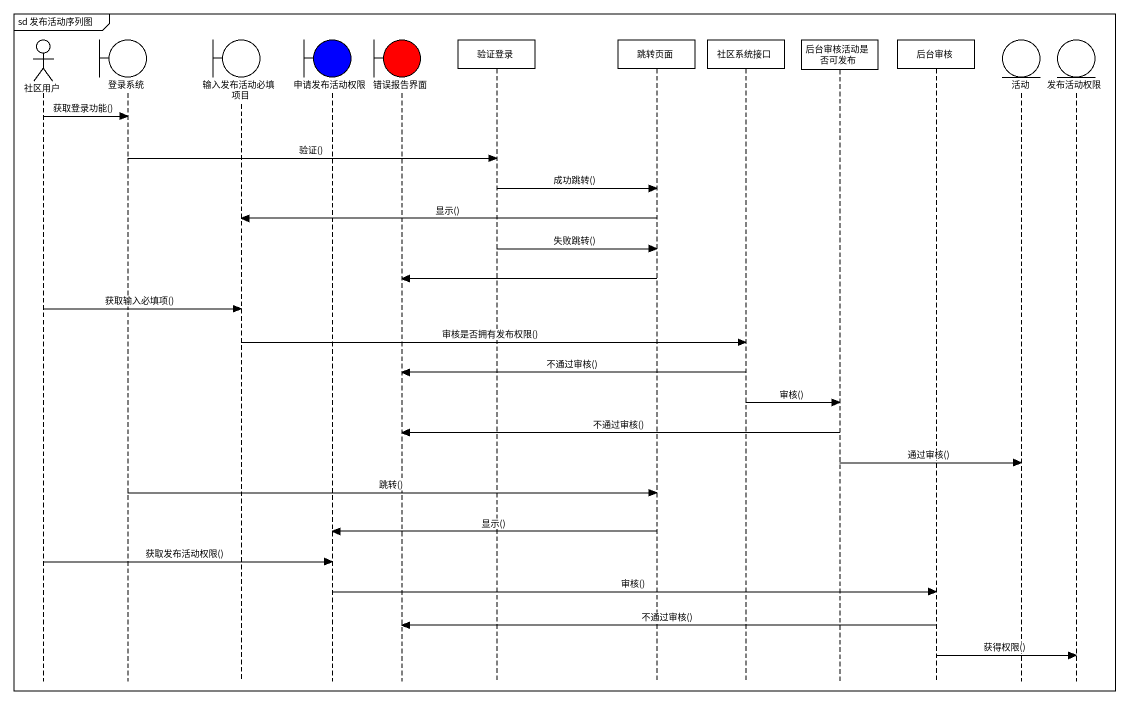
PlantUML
@startuml
mainframe sd 发布活动序列图
hide footbox
actor 社区用户
boundary 登录系统
boundary 输入发布活动必填项目
boundary 申请发布活动权限 #0000FF
boundary 错误报告界面 #FF0000
participant 验证登录
participant 跳转页面
participant 社区系统接口
participant 后台审核活动是否可发布
participant 后台审核
entity 活动
entity 发布活动权限

社区用户 -> 登录系统 : 获取登录功能()
登录系统 -> 验证登录 : 验证()
验证登录 -> 跳转页面 : 成功跳转()
跳转页面 -> 输入发布活动必填项目 : 显示()
验证登录 -> 跳转页面 : 失败跳转()
跳转页面 -> 错误报告界面
社区用户 -> 输入发布活动必填项目 : 获取输入必填项()
输入发布活动必填项目 -> 社区系统接口 : 审核是否拥有发布权限()
社区系统接口 -> 错误报告界面 : 不通过审核()
社区系统接口 -> 后台审核活动是否可发布 : 审核()
后台审核活动是否可发布 -> 错误报告界面 : 不通过审核()
后台审核活动是否可发布 -> 活动 : 通过审核()
登录系统 -> 跳转页面 : 跳转()
跳转页面 -> 申请发布活动权限 : 显示()
社区用户 -> 申请发布活动权限 : 获取发布活动权限()
申请发布活动权限 -> 后台审核 : 审核()
后台审核 -> 错误报告界面 : 不通过审核()
后台审核 -> 发布活动权限 : 获得权限()
@enduml
